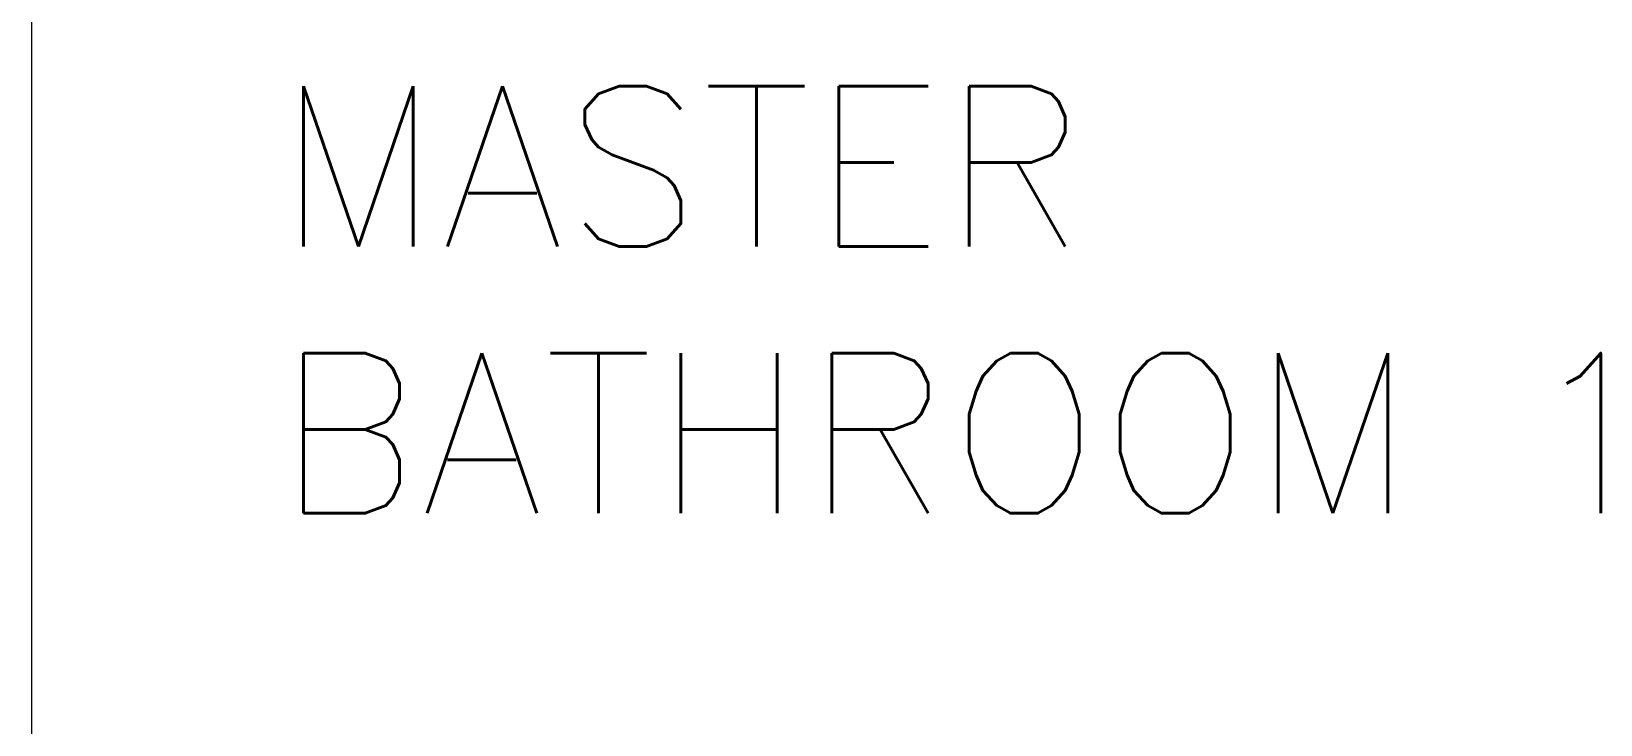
# Model space of a CAD drawing. Header units: metres. Extents: x 14 to 11050, y -346 to 476.
# Drawn here: x 216.512 to 218.423, y -200.135 to -199.29 of the extents above; entities that cross this region are included whole.
import ezdxf

# ---------------------------------------------------------------- set-up
doc = ezdxf.new("R2010")
doc.units = ezdxf.units.M
doc.linetypes.add('0', pattern=[0])
doc.layers.get('0').update_dxf_attribs({"color": 250, "linetype": '0', "lineweight": 20})
for name, color, linetype, lineweight in [('baños', 140, 'Continuous', 0), ('piso', 253, 'Continuous', 0), ('textos', 7, 'Continuous', 0)]:
    doc.layers.add(name, color=color, linetype=linetype, lineweight=lineweight)
doc.layers.add('REVESTIMIENTO EXTERIOR', color=7, linetype='Continuous', lineweight=5, true_color=0xffdebd)
doc.styles.get("Standard").update_dxf_attribs({"font": 'arial.ttf', "height": 0.1875})

# ---------------------------------------------------------------- blocks, each defined once
blk = doc.blocks.new('PL BASE 2N NASAS 09')
at = {"layer": 'piso'}
blk.add_line((166.5475, -6.0117), (166.5475, -7.6117), dxfattribs=at)
at = {"layer": 'baños', "linetype": 'Continuous', "flags": 8}
for tag, p in [('MODELNUMBER', (167.1329, -5.6306, 0)), ('TRADENAME', (167.1329, -5.6307, 0)), ('PRODUCT', (167.1329, -5.6307, 0)), ('MATERIAL', (167.1329, -5.6307, 0)), ('MODELNUMBER', (168.3076, -5.6306, 0)), ('TRADENAME', (168.3076, -5.6307, 0)), ('PRODUCT', (168.3076, -5.6307, 0)), ('MATERIAL', (168.3076, -5.6307, 0))]:
    blk.add_attdef(tag, p, '', height=0.0000254, rotation=180.0001, dxfattribs=at)
at = {"layer": 'baños', "linetype": 'Continuous'}
for tag, p, rotation in [('MODELNUMBER', (169.2428, -19.7065), 180.0001), ('TRADENAME', (169.2428, -19.7064), 180.0001), ('MATERIAL', (169.243, -19.7063), 180.0001), ('PRODUCT', (169.243, -19.7064), 180.0001), ('MODELNUMBER', (169.9524, -19.7065), 179.9999), ('MATERIAL', (169.9524, -19.7063), 179.9999), ('TRADENAME', (169.9524, -19.7064), 179.9999), ('PRODUCT', (169.9524, -19.7064), 179.9999)]:
    blk.add_attdef(tag, p, '', height=0.0000254, rotation=rotation, dxfattribs=at)
at = {"layer": 'textos', "insert": (166.8454, -7.0371), "char_height": 0.195, "width": 1.854973, "attachment_point": 7}
blk.add_mtext('{\\Fromans|c0;MASTER BATHROOM 1}', dxfattribs=at)
blk = doc.blocks.new('PL MUEBLES 2N NASAS 09')
blk.add_blockref('PL BASE 2N NASAS 09', (49.9143, 62.717))

msp = doc.modelspace()

# ---------------------------------------------------------------- block references
at = {"layer": 'REVESTIMIENTO EXTERIOR', "color": 30, "true_color": 0xf8991e}
msp.add_blockref('PL MUEBLES 2N NASAS 09', (0.05, -255.5571), dxfattribs=at)

doc.saveas('drawing.dxf')
